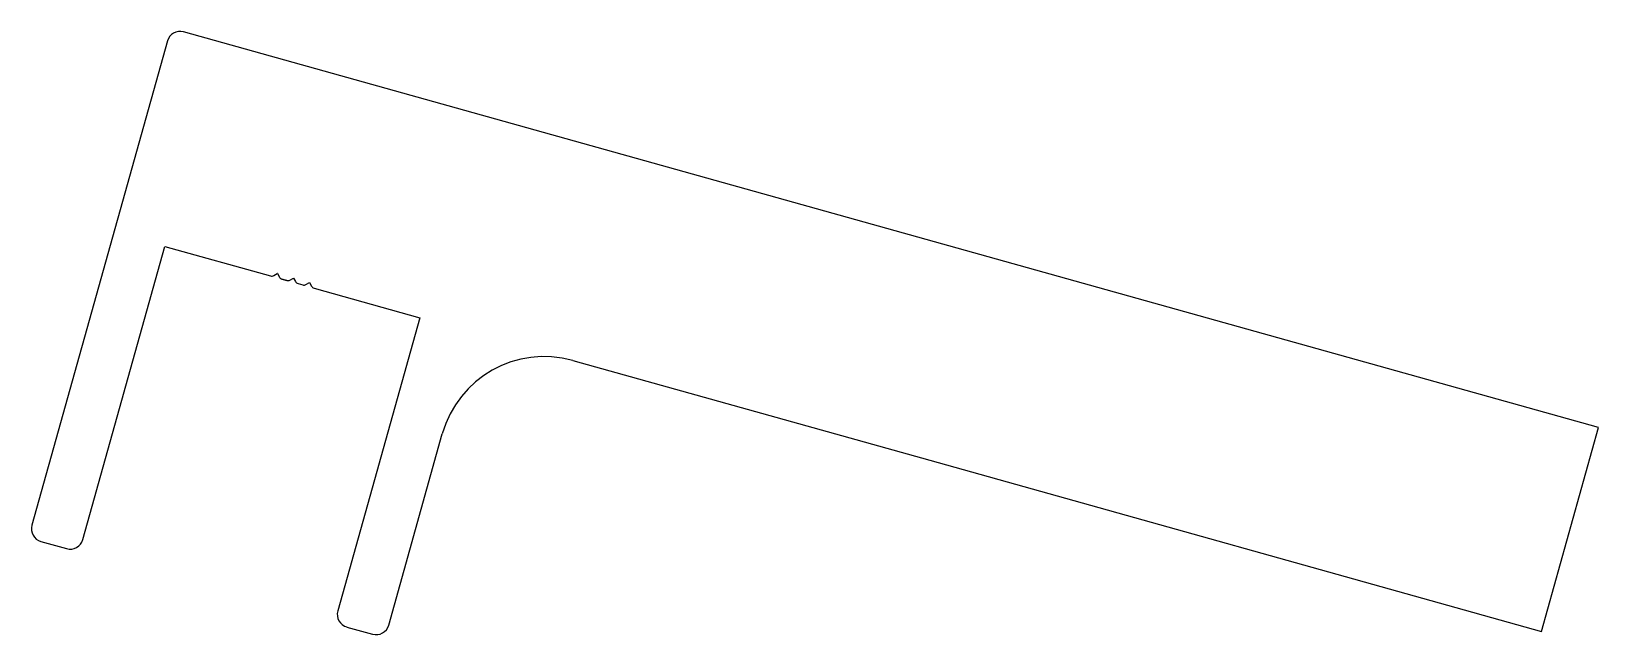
# Model space of a CAD drawing. Header units: inches. Extents: x -39.3 to 54.7, y -0.8 to 35.4.
import ezdxf

# ---------------------------------------------------------------- set-up
doc = ezdxf.new("R2010")
doc.units = ezdxf.units.IN
doc.header["$MEASUREMENT"] = 0

msp = doc.modelspace()

# ---------------------------------------------------------------- linework, layer by layer
at = {"color": 7}
for p, q in [((-31.153, 34.826), (-39.283, 5.766)), ((54.672, 11.632), (-30.183, 35.372)), ((-36.225, 4.911), (-31.305, 22.498)), ((-31.305, 22.498), (-24.964, 20.724)), ((-24.964, 20.724), (-24.964, 20.724)), ((-24.774, 20.747), (-24.564, 20.866)), ((-24.553, 20.863), (-24.434, 20.652)), ((-24.283, 20.534), (-24.001, 20.455)), ((-24.001, 20.455), (-24.283, 20.534)), ((-24.283, 20.534), (-24.001, 20.455)), ((-24.001, 20.455), (-24.283, 20.534)), ((-24.283, 20.534), (-24.001, 20.455)), ((-24.001, 20.455), (-24.001, 20.455)), ((-23.811, 20.478), (-23.601, 20.596)), ((-23.59, 20.593), (-23.471, 20.382)), ((-23.32, 20.264), (-23.038, 20.185)), ((-22.848, 20.208), (-22.638, 20.327)), ((-22.627, 20.324), (-22.508, 20.113)), ((-22.357, 19.995), (-16.017, 18.221)), ((-22.357, 19.995), (-22.357, 19.995)), ((-22.357, 19.995), (-22.357, 19.995)), ((-22.357, 19.995), (-22.357, 19.995)), ((-22.357, 19.995), (-22.357, 19.995)), ((-22.357, 19.995), (-22.357, 19.995)), ((-16.017, 18.221), (-20.937, 0.634)), ((-6.844, 15.655), (14.559, 9.667)), ((51.25, -0.598), (54.672, 11.632)), ((-17.88, -0.222), (-14.67, 11.25)), ((14.559, 9.667), (51.25, -0.598)), ((-38.737, 4.796), (-37.196, 4.365)), ((-20.391, -0.337), (-18.85, -0.768))]:
    msp.add_line(p, q, dxfattribs=at)
for centre, radius, start, end in [((-30.395, 34.613), 0.787, 74.37, 164.37), ((-24.897, 20.965), 0.25, 254.37, 299.37), ((-24.56, 20.859), 0.008, 29.37, 119.37), ((-24.216, 20.774), 0.25, 209.37, 254.37), ((-23.934, 20.696), 0.25, 254.37, 299.37), ((-23.597, 20.589), 0.008, 29.37, 119.37), ((-23.253, 20.505), 0.25, 209.37, 254.37), ((-22.971, 20.426), 0.25, 254.37, 299.37), ((-22.634, 20.32), 0.008, 29.37, 119.37), ((-22.29, 20.236), 0.25, 209.37, 254.37), ((-8.555, 9.54), 6.35, 74.37, 164.37), ((-38.525, 5.554), 0.787, 164.37, 254.37), ((-36.984, 5.123), 0.787, 254.37, 344.37), ((-20.179, 0.422), 0.787, 164.37, 254.37), ((-18.638, -0.01), 0.787, 254.37, 344.37)]:
    msp.add_arc(centre, radius, start, end, dxfattribs=at)

doc.saveas('drawing.dxf')
